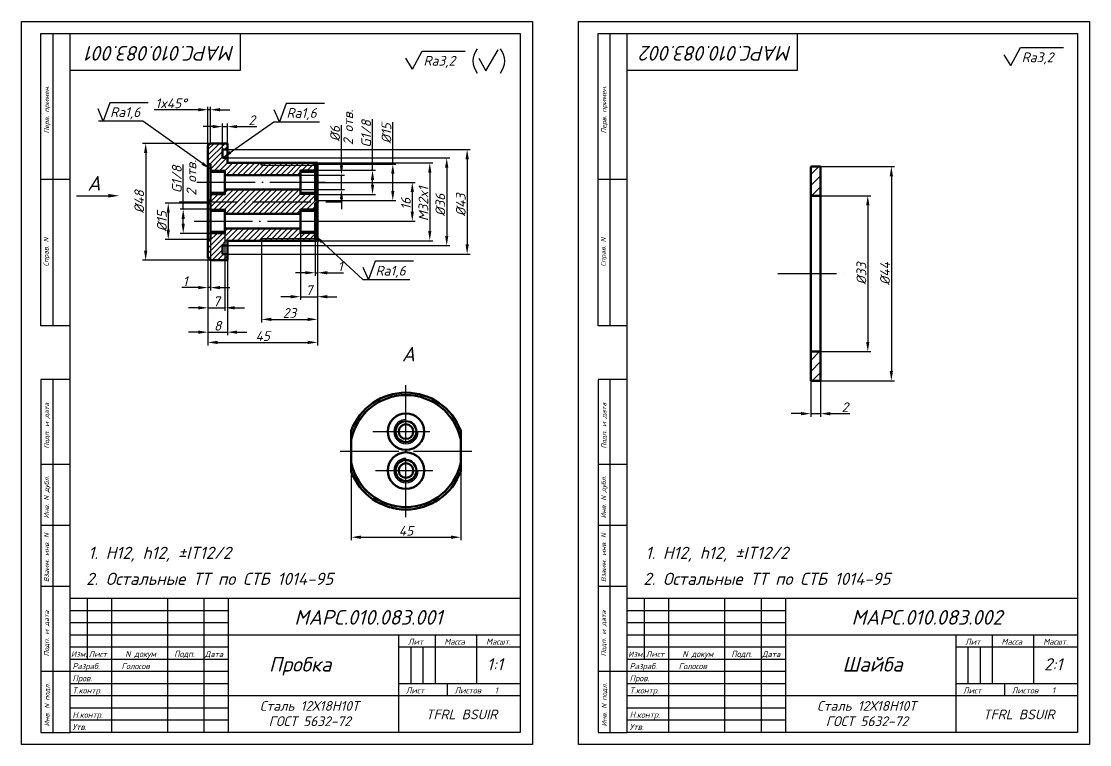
# Model space of a CAD drawing. Header units: millimetres. Extents: x -5427 to 3670, y -5891 to 948.
# Drawn here: x 1624.9 to 2063.8, y -3544.2 to -3247.2 of the extents above; entities that cross this region are included whole.
import ezdxf
from ezdxf.enums import TextEntityAlignment as Align

# ---------------------------------------------------------------- set-up
doc = ezdxf.new("R2010")
doc.units = ezdxf.units.MM
doc.header["$MEASUREMENT"] = 0
doc.linetypes.add('ACAD_ISO04W100', pattern=[30, 24, -3, 0, -3])
doc.layers.add('оси', color=1, linetype='ACAD_ISO04W100')
doc.layers.add('Толстые', color=7, linetype='Continuous', lineweight=50)
doc.layers.add('Тонкие', color=140, linetype='Continuous', lineweight=25)
doc.styles.get("Standard").update_dxf_attribs({"font": 'isocpeui.ttf'})
doc.styles.add('Для рамки', font='simplex.shx', dxfattribs={"oblique": 15, "height": 4})
doc.dimstyles.new('ISO-25', dxfattribs={"dimtxt": 4, "dimasz": 4, "dimexe": 1.25, "dimexo": 0, "dimtad": 1, "dimtxsty": 'Standard', "dimcen": 2.5, "dimadec": 0, "dimazin": 0, "dimtfac": 1, "dimtmove": 0, "dimatfit": 3, "dimfxl": 1, "dimarcsym": 0})

# ---------------------------------------------------------------- blocks, each defined once
blk = doc.blocks.new('*D37')
at = {"layer": 'Defpoints', "color": 0, "transparency": 16777216}
for p in [(1746.54, -3313.28), (1746.54, -3329.28), (1785.5, -3329.28)]:
    blk.add_point(p, dxfattribs=at)
at = {"layer": 'Тонкие', "color": 0, "lineweight": -2, "transparency": 16777216}
for p, q in [((1746.54, -3313.28), (1786.75, -3313.28)), ((1785.5, -3317.28), (1785.5, -3325.28)), ((1746.54, -3329.28), (1786.75, -3329.28))]:
    blk.add_line(p, q, dxfattribs=at)
at = {"layer": 'Тонкие', "color": 0, "transparency": 16777216}
for points in [[(1784.83, -3317.28), (1786.17, -3317.28), (1785.5, -3313.28)], [(1784.83, -3325.28), (1786.17, -3325.28), (1785.5, -3329.28)]]:
    blk.add_solid(points, dxfattribs=at)
at = {"layer": 'Тонкие', "color": 0, "transparency": 16777216, "insert": (1782.88, -3322.11), "char_height": 4, "attachment_point": 5, "rotation": 90}
blk.add_mtext('16', dxfattribs=at)
blk = doc.blocks.new('*D38')
at = {"layer": 'Defpoints', "color": 0, "transparency": 16777216}
for p in [(1745.54, -3308.28), (1745.54, -3318.28), (1769.17, -3318.28)]:
    blk.add_point(p, dxfattribs=at)
at = {"layer": 'Тонкие', "color": 0, "lineweight": -2, "transparency": 16777216}
for p, q in [((1769.17, -3308.28), (1769.17, -3287.29)), ((1745.54, -3308.28), (1770.42, -3308.28)), ((1769.17, -3314.28), (1769.17, -3312.28)), ((1745.54, -3318.28), (1770.42, -3318.28))]:
    blk.add_line(p, q, dxfattribs=at)
at = {"layer": 'Тонкие', "color": 0, "transparency": 16777216}
for points in [[(1768.5, -3312.28), (1769.84, -3312.28), (1769.17, -3308.28)], [(1768.5, -3314.28), (1769.84, -3314.28), (1769.17, -3318.28)]]:
    blk.add_solid(points, dxfattribs=at)
at = {"layer": 'Тонкие', "color": 0, "transparency": 16777216, "insert": (1766.55, -3293.38), "char_height": 4, "attachment_point": 5, "rotation": 90}
blk.add_mtext('G1/8', dxfattribs=at)
blk = doc.blocks.new('*D39')
at = {"layer": 'Defpoints', "color": 0, "transparency": 16777216}
for p in [(1746.54, -3305.78), (1746.54, -3320.78), (1777.5, -3320.78)]:
    blk.add_point(p, dxfattribs=at)
at = {"layer": 'Тонкие', "color": 0, "lineweight": -2, "transparency": 16777216}
for p, q in [((1777.5, -3305.78), (1777.5, -3288.51)), ((1746.54, -3305.78), (1778.75, -3305.78)), ((1777.5, -3316.78), (1777.5, -3309.78)), ((1746.54, -3320.78), (1778.75, -3320.78))]:
    blk.add_line(p, q, dxfattribs=at)
at = {"layer": 'Тонкие', "color": 0, "transparency": 16777216}
for points in [[(1776.83, -3309.78), (1778.17, -3309.78), (1777.5, -3305.78)], [(1776.83, -3316.78), (1778.17, -3316.78), (1777.5, -3320.78)]]:
    blk.add_solid(points, dxfattribs=at)
at = {"layer": 'Тонкие', "color": 0, "transparency": 16777216, "insert": (1774.87, -3293.17), "char_height": 4, "attachment_point": 5, "rotation": 90}
blk.add_mtext('%%c15', dxfattribs=at)
blk = doc.blocks.new('*D40')
at = {"layer": 'Defpoints', "color": 0, "transparency": 16777216}
for p in [(1746.54, -3305.28), (1746.54, -3337.28), (1792.7, -3337.28)]:
    blk.add_point(p, dxfattribs=at)
at = {"layer": 'Тонкие', "color": 0, "lineweight": -2, "transparency": 16777216}
for p, q in [((1746.54, -3305.28), (1793.95, -3305.28)), ((1792.7, -3309.28), (1792.7, -3333.28)), ((1746.54, -3337.28), (1793.95, -3337.28))]:
    blk.add_line(p, q, dxfattribs=at)
at = {"layer": 'Тонкие', "color": 0, "transparency": 16777216}
for points in [[(1792.03, -3309.28), (1793.36, -3309.28), (1792.7, -3305.28)], [(1792.03, -3333.28), (1793.36, -3333.28), (1792.7, -3337.28)]]:
    blk.add_solid(points, dxfattribs=at)
at = {"layer": 'Тонкие', "color": 0, "transparency": 16777216, "insert": (1790.07, -3322.11), "char_height": 4, "attachment_point": 5, "rotation": 90}
blk.add_mtext('M32x1', dxfattribs=at)
blk = doc.blocks.new('*D41')
at = {"layer": 'Defpoints', "color": 0, "transparency": 16777216}
for p in [(1709.54, -3303.28), (1709.54, -3339.28), (1799.65, -3339.28)]:
    blk.add_point(p, dxfattribs=at)
at = {"layer": 'Тонкие', "color": 0, "lineweight": -2, "transparency": 16777216}
for p, q in [((1709.54, -3303.28), (1800.9, -3303.28)), ((1799.65, -3307.28), (1799.65, -3335.28)), ((1709.54, -3339.28), (1800.9, -3339.28))]:
    blk.add_line(p, q, dxfattribs=at)
at = {"layer": 'Тонкие', "color": 0, "transparency": 16777216}
for points in [[(1798.98, -3307.28), (1800.32, -3307.28), (1799.65, -3303.28)], [(1798.98, -3335.28), (1800.32, -3335.28), (1799.65, -3339.28)]]:
    blk.add_solid(points, dxfattribs=at)
at = {"layer": 'Тонкие', "color": 0, "transparency": 16777216, "insert": (1797.03, -3322.59), "char_height": 4, "attachment_point": 5, "rotation": 90}
blk.add_mtext('%%c36', dxfattribs=at)
blk = doc.blocks.new('*D42')
at = {"layer": 'Defpoints', "color": 0, "transparency": 16777216}
for p in [(1709.54, -3299.78), (1709.54, -3342.78), (1808.04, -3342.78)]:
    blk.add_point(p, dxfattribs=at)
at = {"layer": 'Тонкие', "color": 0, "lineweight": -2, "transparency": 16777216}
for p, q in [((1709.54, -3299.78), (1809.29, -3299.78)), ((1808.04, -3303.78), (1808.04, -3338.78)), ((1709.54, -3342.78), (1809.29, -3342.78))]:
    blk.add_line(p, q, dxfattribs=at)
at = {"layer": 'Тонкие', "color": 0, "transparency": 16777216}
for points in [[(1807.38, -3303.78), (1808.71, -3303.78), (1808.04, -3299.78)], [(1807.38, -3338.78), (1808.71, -3338.78), (1808.04, -3342.78)]]:
    blk.add_solid(points, dxfattribs=at)
at = {"layer": 'Тонкие', "color": 0, "transparency": 16777216, "insert": (1805.42, -3322.59), "char_height": 4, "attachment_point": 5, "rotation": 90}
blk.add_mtext('%%c43', dxfattribs=at)
blk = doc.blocks.new('*D43')
at = {"layer": 'Defpoints', "color": 0, "transparency": 16777216}
for p in [(1702.54, -3297.28), (1675.96, -3345.28), (1702.54, -3345.28)]:
    blk.add_point(p, dxfattribs=at)
at = {"layer": 'Тонкие', "color": 0, "lineweight": -2, "transparency": 16777216}
for p, q in [((1702.54, -3297.28), (1674.71, -3297.28)), ((1675.96, -3301.28), (1675.96, -3341.28)), ((1702.54, -3345.28), (1674.71, -3345.28))]:
    blk.add_line(p, q, dxfattribs=at)
at = {"layer": 'Тонкие', "color": 0, "transparency": 16777216}
for points in [[(1675.29, -3301.28), (1676.62, -3301.28), (1675.96, -3297.28)], [(1675.29, -3341.28), (1676.62, -3341.28), (1675.96, -3345.28)]]:
    blk.add_solid(points, dxfattribs=at)
at = {"layer": 'Тонкие', "color": 0, "transparency": 16777216, "insert": (1673.33, -3321.28), "char_height": 4, "attachment_point": 5, "rotation": 90}
blk.add_mtext('%%c48', dxfattribs=at)
blk = doc.blocks.new('*D44')
at = {"layer": 'Defpoints', "color": 0, "transparency": 16777216}
for p in [(1702.54, -3324.28), (1691.38, -3334.28), (1702.54, -3334.28)]:
    blk.add_point(p, dxfattribs=at)
at = {"layer": 'Тонкие', "color": 0, "lineweight": -2, "transparency": 16777216}
for p, q in [((1691.38, -3324.28), (1691.38, -3306.01)), ((1702.54, -3324.28), (1690.13, -3324.28)), ((1691.38, -3330.28), (1691.38, -3328.28)), ((1702.54, -3334.28), (1690.13, -3334.28))]:
    blk.add_line(p, q, dxfattribs=at)
at = {"layer": 'Тонкие', "color": 0, "transparency": 16777216}
for points in [[(1690.71, -3328.28), (1692.04, -3328.28), (1691.38, -3324.28)], [(1690.71, -3330.28), (1692.04, -3330.28), (1691.38, -3334.28)]]:
    blk.add_solid(points, dxfattribs=at)
at = {"layer": 'Тонкие', "color": 0, "transparency": 16777216, "insert": (1688.75, -3312.1), "char_height": 4, "attachment_point": 5, "rotation": 90}
blk.add_mtext('G1/8', dxfattribs=at)
blk = doc.blocks.new('*D45')
at = {"layer": 'Defpoints', "color": 0, "transparency": 16777216}
for p in [(1701.6, -3321.78), (1685.23, -3336.78), (1701.54, -3336.78)]:
    blk.add_point(p, dxfattribs=at)
at = {"layer": 'Тонкие', "color": 0, "lineweight": -2, "transparency": 16777216}
for p, q in [((1701.6, -3321.78), (1683.98, -3321.78)), ((1685.23, -3325.78), (1685.23, -3332.78)), ((1701.54, -3336.78), (1683.98, -3336.78))]:
    blk.add_line(p, q, dxfattribs=at)
at = {"layer": 'Тонкие', "color": 0, "transparency": 16777216}
for points in [[(1684.57, -3325.78), (1685.9, -3325.78), (1685.23, -3321.78)], [(1684.57, -3332.78), (1685.9, -3332.78), (1685.23, -3336.78)]]:
    blk.add_solid(points, dxfattribs=at)
at = {"layer": 'Тонкие', "color": 0, "transparency": 16777216, "insert": (1682.61, -3329.28), "char_height": 4, "attachment_point": 5, "rotation": 90}
blk.add_mtext('%%c15', dxfattribs=at)
blk = doc.blocks.new('*D46')
at = {"layer": 'Defpoints', "color": 0, "transparency": 16777216}
for p in [(1701.54, -3344.28), (1709.54, -3345.28), (1709.54, -3374.8)]:
    blk.add_point(p, dxfattribs=at)
at = {"layer": 'Тонкие', "color": 0, "lineweight": -2, "transparency": 16777216}
for p, q in [((1701.54, -3344.28), (1701.54, -3376.05)), ((1709.54, -3345.28), (1709.54, -3376.05)), ((1697.54, -3374.8), (1693.54, -3374.8)), ((1701.54, -3374.8), (1709.54, -3374.8)), ((1713.54, -3374.8), (1717.54, -3374.8))]:
    blk.add_line(p, q, dxfattribs=at)
at = {"layer": 'Тонкие', "color": 0, "transparency": 16777216}
for points in [[(1697.54, -3374.13), (1697.54, -3375.47), (1701.54, -3374.8)], [(1713.54, -3374.13), (1713.54, -3375.47), (1709.54, -3374.8)]]:
    blk.add_solid(points, dxfattribs=at)
at = {"layer": 'Тонкие', "color": 0, "transparency": 16777216, "insert": (1705.54, -3372.18), "char_height": 4, "attachment_point": 5}
blk.add_mtext('8', dxfattribs=at)
blk = doc.blocks.new('*D47')
at = {"layer": 'Defpoints', "color": 0, "transparency": 16777216}
for p in [(1709.54, -3290.4), (1707.54, -3299.78), (1709.54, -3299.78)]:
    blk.add_point(p, dxfattribs=at)
at = {"layer": 'Тонкие', "color": 0, "lineweight": -2, "transparency": 16777216}
for p, q in [((1703.54, -3290.4), (1699.54, -3290.4)), ((1707.54, -3299.78), (1707.54, -3289.15)), ((1707.54, -3290.4), (1709.54, -3290.4)), ((1709.54, -3299.78), (1709.54, -3289.15)), ((1713.54, -3290.4), (1721.63, -3290.4))]:
    blk.add_line(p, q, dxfattribs=at)
at = {"layer": 'Тонкие', "color": 0, "transparency": 16777216}
for points in [[(1703.54, -3289.73), (1703.54, -3291.06), (1707.54, -3290.4)], [(1713.54, -3289.73), (1713.54, -3291.06), (1709.54, -3290.4)]]:
    blk.add_solid(points, dxfattribs=at)
at = {"layer": 'Тонкие', "color": 0, "transparency": 16777216, "insert": (1719.58, -3287.77), "char_height": 4, "attachment_point": 5}
blk.add_mtext('2', dxfattribs=at)
blk = doc.blocks.new('*D48')
at = {"layer": 'Defpoints', "color": 0, "transparency": 16777216}
for p in [(1745.54, -3336.78), (1746.54, -3336.78), (1746.54, -3350.4)]:
    blk.add_point(p, dxfattribs=at)
at = {"layer": 'Тонкие', "color": 0, "lineweight": -2, "transparency": 16777216}
for p, q in [((1745.54, -3336.78), (1745.54, -3351.65)), ((1746.54, -3336.78), (1746.54, -3351.65)), ((1741.54, -3350.4), (1737.54, -3350.4)), ((1745.54, -3350.4), (1746.54, -3350.4)), ((1750.54, -3350.4), (1757.24, -3350.4))]:
    blk.add_line(p, q, dxfattribs=at)
at = {"layer": 'Тонкие', "color": 0, "transparency": 16777216}
for points in [[(1741.54, -3349.74), (1741.54, -3351.07), (1745.54, -3350.4)], [(1750.54, -3349.74), (1750.54, -3351.07), (1746.54, -3350.4)]]:
    blk.add_solid(points, dxfattribs=at)
at = {"layer": 'Тонкие', "color": 0, "transparency": 16777216, "insert": (1755.89, -3347.78), "char_height": 4, "attachment_point": 5}
blk.add_mtext('1', dxfattribs=at)
blk = doc.blocks.new('*D49')
at = {"layer": 'Defpoints', "color": 0, "transparency": 16777216}
for p in [(1739.54, -3334.28), (1746.54, -3337.28), (1746.54, -3360.24)]:
    blk.add_point(p, dxfattribs=at)
at = {"layer": 'Тонкие', "color": 0, "lineweight": -2, "transparency": 16777216}
for p, q in [((1739.54, -3334.28), (1739.54, -3361.49)), ((1746.54, -3337.28), (1746.54, -3361.49)), ((1735.54, -3360.24), (1731.54, -3360.24)), ((1739.54, -3360.24), (1746.54, -3360.24)), ((1750.54, -3360.24), (1754.54, -3360.24))]:
    blk.add_line(p, q, dxfattribs=at)
at = {"layer": 'Тонкие', "color": 0, "transparency": 16777216}
for points in [[(1735.54, -3359.57), (1735.54, -3360.91), (1739.54, -3360.24)], [(1750.54, -3359.57), (1750.54, -3360.91), (1746.54, -3360.24)]]:
    blk.add_solid(points, dxfattribs=at)
at = {"layer": 'Тонкие', "color": 0, "transparency": 16777216, "insert": (1743.04, -3357.59), "char_height": 4, "attachment_point": 5}
blk.add_mtext('7', dxfattribs=at)
blk = doc.blocks.new('*D50')
at = {"layer": 'Defpoints', "color": 0, "transparency": 16777216}
for p in [(1723.54, -3337.28), (1746.54, -3337.28), (1746.54, -3369.55)]:
    blk.add_point(p, dxfattribs=at)
at = {"layer": 'Тонкие', "color": 0, "lineweight": -2, "transparency": 16777216}
for p, q in [((1723.54, -3337.28), (1723.54, -3370.8)), ((1746.54, -3337.28), (1746.54, -3370.8)), ((1727.54, -3369.55), (1742.54, -3369.55))]:
    blk.add_line(p, q, dxfattribs=at)
at = {"layer": 'Тонкие', "color": 0, "transparency": 16777216}
for points in [[(1727.54, -3368.89), (1727.54, -3370.22), (1723.54, -3369.55)], [(1742.54, -3368.89), (1742.54, -3370.22), (1746.54, -3369.55)]]:
    blk.add_solid(points, dxfattribs=at)
at = {"layer": 'Тонкие', "color": 0, "transparency": 16777216, "insert": (1735.04, -3366.93), "char_height": 4, "attachment_point": 5}
blk.add_mtext('23', dxfattribs=at)
blk = doc.blocks.new('*D51')
at = {"layer": 'Defpoints', "color": 0, "transparency": 16777216}
for p in [(1746.54, -3337.28), (1701.54, -3344.28), (1746.54, -3379.02)]:
    blk.add_point(p, dxfattribs=at)
at = {"layer": 'Тонкие', "color": 0, "lineweight": -2, "transparency": 16777216}
for p, q in [((1746.54, -3337.28), (1746.54, -3380.27)), ((1701.54, -3344.28), (1701.54, -3380.27)), ((1705.54, -3379.02), (1742.54, -3379.02))]:
    blk.add_line(p, q, dxfattribs=at)
at = {"layer": 'Тонкие', "color": 0, "transparency": 16777216}
for points in [[(1705.54, -3378.35), (1705.54, -3379.69), (1701.54, -3379.02)], [(1742.54, -3378.35), (1742.54, -3379.69), (1746.54, -3379.02)]]:
    blk.add_solid(points, dxfattribs=at)
at = {"layer": 'Тонкие', "color": 0, "transparency": 16777216, "insert": (1724.04, -3376.4), "char_height": 4, "attachment_point": 5}
blk.add_mtext('45', dxfattribs=at)
blk = doc.blocks.new('*D52')
at = {"layer": 'Defpoints', "color": 0, "transparency": 16777216}
for p in [(1760.42, -3431.99), (1805.42, -3431.99), (1805.42, -3459.01)]:
    blk.add_point(p, dxfattribs=at)
at = {"layer": 'Тонкие', "color": 0, "lineweight": -2, "transparency": 16777216}
for p, q in [((1760.42, -3431.99), (1760.42, -3460.26)), ((1805.42, -3431.99), (1805.42, -3460.26)), ((1764.42, -3459.01), (1801.42, -3459.01))]:
    blk.add_line(p, q, dxfattribs=at)
at = {"layer": 'Тонкие', "color": 0, "transparency": 16777216}
for points in [[(1764.42, -3458.34), (1764.42, -3459.68), (1760.42, -3459.01)], [(1801.42, -3458.34), (1801.42, -3459.68), (1805.42, -3459.01)]]:
    blk.add_solid(points, dxfattribs=at)
at = {"layer": 'Тонкие', "color": 0, "transparency": 16777216, "insert": (1782.92, -3456.39), "char_height": 4, "attachment_point": 5}
blk.add_mtext('45', dxfattribs=at)
blk = doc.blocks.new('*D53')
at = {"layer": 'Defpoints', "color": 0, "transparency": 16777216}
for p in [(1702.54, -3336.78), (1701.54, -3344.28), (1702.54, -3356.5)]:
    blk.add_point(p, dxfattribs=at)
at = {"layer": 'Тонкие', "color": 0, "lineweight": -2, "transparency": 16777216}
for p, q in [((1702.54, -3336.78), (1702.54, -3357.75)), ((1701.54, -3344.28), (1701.54, -3357.75)), ((1697.54, -3356.5), (1690.84, -3356.5)), ((1702.54, -3356.5), (1701.54, -3356.5)), ((1706.54, -3356.5), (1710.54, -3356.5))]:
    blk.add_line(p, q, dxfattribs=at)
at = {"layer": 'Тонкие', "color": 0, "transparency": 16777216}
for points in [[(1697.54, -3355.84), (1697.54, -3357.17), (1701.54, -3356.5)], [(1706.54, -3355.84), (1706.54, -3357.17), (1702.54, -3356.5)]]:
    blk.add_solid(points, dxfattribs=at)
at = {"layer": 'Тонкие', "color": 0, "transparency": 16777216, "insert": (1692.19, -3353.88), "char_height": 4, "attachment_point": 5}
blk.add_mtext('1', dxfattribs=at)
blk = doc.blocks.new('*D54')
at = {"layer": 'Defpoints', "color": 0, "transparency": 16777216}
for p in [(1702.54, -3283.46), (1701.54, -3298.28), (1702.54, -3297.28)]:
    blk.add_point(p, dxfattribs=at)
at = {"layer": 'Тонкие', "color": 0, "lineweight": -2, "transparency": 16777216}
for p, q in [((1701.54, -3298.28), (1701.54, -3282.21)), ((1702.54, -3297.28), (1702.54, -3282.21)), ((1697.54, -3283.46), (1679.4, -3283.46)), ((1702.54, -3283.46), (1701.54, -3283.46)), ((1706.54, -3283.46), (1710.54, -3283.46))]:
    blk.add_line(p, q, dxfattribs=at)
at = {"layer": 'Тонкие', "color": 0, "transparency": 16777216}
for points in [[(1697.54, -3282.79), (1697.54, -3284.12), (1701.54, -3283.46)], [(1706.54, -3282.79), (1706.54, -3284.12), (1702.54, -3283.46)]]:
    blk.add_solid(points, dxfattribs=at)
at = {"layer": 'Тонкие', "color": 0, "transparency": 16777216, "insert": (1686.38, -3280.83), "char_height": 4, "attachment_point": 5}
blk.add_mtext('1x45%%d', dxfattribs=at)
blk = doc.blocks.new('*D55')
at = {"layer": 'Defpoints', "color": 0, "transparency": 16777216}
for p in [(1708.54, -3334.28), (1701.54, -3344.28), (1708.54, -3364.81)]:
    blk.add_point(p, dxfattribs=at)
at = {"layer": 'Тонкие', "color": 0, "lineweight": -2, "transparency": 16777216}
for p, q in [((1708.54, -3334.28), (1708.54, -3366.06)), ((1701.54, -3344.28), (1701.54, -3366.06)), ((1697.54, -3364.81), (1693.54, -3364.81)), ((1701.54, -3364.81), (1708.54, -3364.81)), ((1712.54, -3364.81), (1716.54, -3364.81))]:
    blk.add_line(p, q, dxfattribs=at)
at = {"layer": 'Тонкие', "color": 0, "transparency": 16777216}
for points in [[(1697.54, -3364.15), (1697.54, -3365.48), (1701.54, -3364.81)], [(1712.54, -3364.15), (1712.54, -3365.48), (1708.54, -3364.81)]]:
    blk.add_solid(points, dxfattribs=at)
at = {"layer": 'Тонкие', "color": 0, "transparency": 16777216, "insert": (1705.04, -3362.16), "char_height": 4, "attachment_point": 5}
blk.add_mtext('7', dxfattribs=at)
blk = doc.blocks.new('*D56')
at = {"layer": 'Defpoints', "color": 0, "transparency": 16777216}
for p in [(1739.6, -3310.28), (1739.6, -3316.28), (1756.41, -3316.28)]:
    blk.add_point(p, dxfattribs=at)
at = {"layer": 'Тонкие', "color": 0, "lineweight": -2, "transparency": 16777216}
for p, q in [((1756.41, -3306.28), (1756.41, -3289.83)), ((1739.6, -3310.28), (1757.66, -3310.28)), ((1756.41, -3316.28), (1756.41, -3310.28)), ((1739.6, -3316.28), (1757.66, -3316.28)), ((1756.41, -3320.28), (1756.41, -3324.28))]:
    blk.add_line(p, q, dxfattribs=at)
at = {"layer": 'Тонкие', "color": 0, "transparency": 16777216}
for points in [[(1755.74, -3306.28), (1757.08, -3306.28), (1756.41, -3310.28)], [(1755.74, -3320.28), (1757.08, -3320.28), (1756.41, -3316.28)]]:
    blk.add_solid(points, dxfattribs=at)
at = {"layer": 'Тонкие', "color": 0, "transparency": 16777216, "insert": (1753.78, -3293.35), "char_height": 4, "attachment_point": 5, "rotation": 90}
blk.add_mtext('%%c6', dxfattribs=at)
blk = doc.blocks.new('*D137')
at = {"layer": 'Defpoints', "color": 0, "transparency": 16777216}
for p in [(1953.23, -3318.78), (1953.23, -3382.78), (1972.67, -3382.78)]:
    blk.add_point(p, dxfattribs=at)
at = {"layer": 'Тонкие', "color": 0, "lineweight": -2, "transparency": 16777216}
for p, q in [((1953.23, -3318.78), (1973.92, -3318.78)), ((1972.67, -3322.78), (1972.67, -3378.78)), ((1953.23, -3382.78), (1973.92, -3382.78))]:
    blk.add_line(p, q, dxfattribs=at)
at = {"layer": 'Тонкие', "color": 0, "transparency": 16777216}
for points in [[(1972, -3322.78), (1973.33, -3322.78), (1972.67, -3318.78)], [(1972, -3378.78), (1973.33, -3378.78), (1972.67, -3382.78)]]:
    blk.add_solid(points, dxfattribs=at)
at = {"layer": 'Тонкие', "color": 0, "transparency": 16777216, "insert": (1970.04, -3350.78), "char_height": 4, "attachment_point": 5, "rotation": 90}
blk.add_mtext('%%c33', dxfattribs=at)
blk = doc.blocks.new('*D138')
at = {"layer": 'Defpoints', "color": 0, "transparency": 16777216}
for p in [(1953.23, -3306.78), (1953.23, -3394.78), (1982.36, -3394.78)]:
    blk.add_point(p, dxfattribs=at)
at = {"layer": 'Тонкие', "color": 0, "lineweight": -2, "transparency": 16777216}
for p, q in [((1953.23, -3306.78), (1983.61, -3306.78)), ((1982.36, -3310.78), (1982.36, -3390.78)), ((1953.23, -3394.78), (1983.61, -3394.78))]:
    blk.add_line(p, q, dxfattribs=at)
at = {"layer": 'Тонкие', "color": 0, "transparency": 16777216}
for points in [[(1981.69, -3310.78), (1983.03, -3310.78), (1982.36, -3306.78)], [(1981.69, -3390.78), (1983.03, -3390.78), (1982.36, -3394.78)]]:
    blk.add_solid(points, dxfattribs=at)
at = {"layer": 'Тонкие', "color": 0, "transparency": 16777216, "insert": (1979.74, -3350.78), "char_height": 4, "attachment_point": 5, "rotation": 90}
blk.add_mtext('%%c44', dxfattribs=at)
blk = doc.blocks.new('*D139')
at = {"layer": 'Defpoints', "color": 0, "transparency": 16777216}
for p in [(1949.23, -3394.78), (1953.23, -3394.78), (1953.23, -3408.27)]:
    blk.add_point(p, dxfattribs=at)
at = {"layer": 'Тонкие', "color": 0, "lineweight": -2, "transparency": 16777216}
for p, q in [((1949.23, -3394.78), (1949.23, -3409.52)), ((1953.23, -3394.78), (1953.23, -3409.52)), ((1945.23, -3408.27), (1941.23, -3408.27)), ((1949.23, -3408.27), (1953.23, -3408.27)), ((1957.23, -3408.27), (1965.32, -3408.27))]:
    blk.add_line(p, q, dxfattribs=at)
at = {"layer": 'Тонкие', "color": 0, "transparency": 16777216}
for points in [[(1945.23, -3407.6), (1945.23, -3408.94), (1949.23, -3408.27)], [(1957.23, -3407.6), (1957.23, -3408.94), (1953.23, -3408.27)]]:
    blk.add_solid(points, dxfattribs=at)
at = {"layer": 'Тонкие', "color": 0, "transparency": 16777216, "insert": (1963.28, -3405.64), "char_height": 4, "attachment_point": 5}
blk.add_mtext('2', dxfattribs=at)

msp = doc.modelspace()

# ---------------------------------------------------------------- hatches: boundary and pattern name
at = {"layer": 'Тонкие'}
h = msp.add_hatch(dxfattribs=at)
h.set_pattern_fill('ANSI31', color=256, scale=0.5, style=0)
h.set_pattern_definition([(45, (-3421.0179, -1253.9139), (-1.122532, 1.122532), [])])
h.paths.add_polyline_path([(1745.54, -3306.277), (1723.54, -3306.277), (1723.54, -3305.277), (1709.54, -3305.277), (1709.54, -3303.277), (1707.54, -3303.277), (1707.54, -3299.777), (1709.54, -3299.777), (1709.54, -3297.277), (1702.54, -3297.277), (1701.54, -3298.277), (1701.54, -3305.777), (1702.54, -3305.777), (1702.54, -3308.277), (1708.54, -3308.277), (1708.54, -3310.277), (1739.604, -3310.277), (1739.604, -3308.277), (1745.54, -3308.277)])
h.paths.add_polyline_path([(1708.54, -3308.277), (1702.54, -3308.277), (1702.54, -3308.977), (1708.54, -3308.977)], flags=16)
h.paths.add_polyline_path([(1708.54, -3317.577), (1702.54, -3317.577), (1702.54, -3318.277), (1708.54, -3318.277)], flags=16)
h.paths.add_polyline_path([(1739.604, -3316.277), (1708.54, -3316.277), (1708.54, -3318.277), (1702.54, -3318.277), (1702.54, -3320.777), (1701.54, -3320.777), (1701.54, -3321.277), (1746.54, -3321.277), (1746.54, -3320.777), (1745.54, -3320.777), (1745.54, -3318.277), (1739.604, -3318.277)])
h.paths.add_polyline_path([(1745.54, -3308.277), (1739.604, -3308.277), (1739.604, -3308.977), (1745.54, -3308.977)])
h.paths.add_polyline_path([(1745.54, -3317.577), (1739.604, -3317.577), (1739.604, -3318.277), (1745.54, -3318.277)], flags=17)
h.paths.add_polyline_path([(1745.54, -3321.777), (1746.54, -3321.777), (1746.54, -3321.277), (1701.54, -3321.277), (1701.54, -3321.777), (1702.54, -3321.777), (1702.54, -3324.277), (1708.54, -3324.277), (1708.54, -3326.277), (1739.54, -3326.277), (1739.54, -3324.277), (1745.54, -3324.277), (1745.54, -3323.777)])
h.paths.add_polyline_path([(1745.54, -3324.277), (1739.54, -3324.277), (1739.54, -3324.977), (1745.54, -3324.977)], flags=16)
h.paths.add_polyline_path([(1708.54, -3324.277), (1702.54, -3324.277), (1702.54, -3324.977), (1708.54, -3324.977)], flags=16)
h.paths.add_polyline_path([(1708.54, -3333.577), (1702.54, -3333.577), (1702.54, -3334.277), (1708.54, -3334.277)], flags=16)
h.paths.add_polyline_path([(1745.54, -3334.277), (1739.54, -3334.277), (1739.54, -3332.277), (1708.54, -3332.277), (1708.54, -3334.277), (1702.54, -3334.277), (1702.54, -3335.777), (1702.54, -3336.777), (1701.54, -3336.777), (1701.54, -3344.277), (1702.54, -3345.277), (1709.54, -3345.277), (1709.54, -3342.777), (1707.54, -3342.777), (1707.54, -3339.277), (1709.54, -3339.277), (1709.54, -3337.277), (1723.54, -3337.277), (1723.54, -3336.277), (1745.54, -3336.277)])
h.paths.add_polyline_path([(1745.54, -3333.577), (1739.54, -3333.577), (1739.54, -3334.277), (1745.54, -3334.277)])
h.paths.add_polyline_path([(1746.54, -3336.777), (1745.54, -3336.777), (1745.54, -3336.277), (1723.54, -3336.277), (1723.54, -3337.277), (1735.54, -3337.277), (1746.54, -3337.277)])
h.paths.add_polyline_path([(1746.54, -3305.277), (1723.54, -3305.277), (1723.54, -3306.277), (1745.54, -3306.277), (1745.54, -3305.777), (1746.54, -3305.777)])
h = msp.add_hatch(dxfattribs=at)
h.set_pattern_fill('ANSI31', color=256, angle=180, style=0)
h.set_pattern_definition([(225, (-23.641, -10460.0764), (2.245064, -2.245064), [])])
h.paths.add_polyline_path([(1949.231, -3382.781), (1949.231, -3394.781), (1953.231, -3394.781), (1953.231, -3382.781)])
h.paths.add_polyline_path([(1949.231, -3306.781), (1949.231, -3318.781), (1953.231, -3318.781), (1953.231, -3306.781)])

# ---------------------------------------------------------------- linework, layer by layer
for p, q in [((1624.879, -3544.182), (1624.879, -3247.182)), ((1624.879, -3247.182), (1834.879, -3247.182)), ((1834.879, -3247.182), (1834.879, -3544.182)), ((1853.831, -3247.182), (2063.831, -3247.182)), ((1853.831, -3544.182), (1853.831, -3247.182)), ((2063.831, -3247.182), (2063.831, -3544.182)), ((1632.879, -3372.182), (1632.879, -3252.182)), ((1632.879, -3252.182), (1644.879, -3252.182)), ((1637.879, -3372.182), (1637.879, -3252.182)), ((1644.879, -3539.182), (1644.879, -3252.182)), ((1644.879, -3252.182), (1829.879, -3252.182)), ((1714.879, -3267.182), (1714.879, -3252.182)), ((1829.879, -3252.182), (1829.879, -3539.182)), ((1861.831, -3372.182), (1861.831, -3252.182)), ((1861.831, -3252.182), (1873.831, -3252.182)), ((1866.831, -3372.182), (1866.831, -3252.182)), ((1873.831, -3252.182), (2058.831, -3252.182)), ((1873.831, -3539.182), (1873.831, -3252.182)), ((1943.831, -3267.182), (1943.831, -3252.182)), ((2058.831, -3252.182), (2058.831, -3539.182)), ((1644.879, -3267.182), (1714.879, -3267.182)), ((1873.831, -3267.182), (1943.831, -3267.182)), ((1644.879, -3312.182), (1632.879, -3312.182)), ((1873.831, -3312.182), (1861.831, -3312.182)), ((1644.879, -3372.182), (1632.879, -3372.182)), ((1873.831, -3372.182), (1861.831, -3372.182)), ((1632.879, -3394.182), (1632.879, -3539.182)), ((1644.879, -3394.182), (1632.879, -3394.182)), ((1637.879, -3539.182), (1637.879, -3394.182)), ((1861.831, -3394.182), (1861.831, -3539.182)), ((1873.831, -3394.182), (1861.831, -3394.182)), ((1866.831, -3539.182), (1866.831, -3394.182)), ((1644.879, -3429.182), (1632.879, -3429.182)), ((1873.831, -3429.182), (1861.831, -3429.182)), ((1644.879, -3454.182), (1632.879, -3454.182)), ((1873.831, -3454.182), (1861.831, -3454.182)), ((1644.879, -3479.182), (1632.879, -3479.182)), ((1873.831, -3479.182), (1861.831, -3479.182)), ((1829.879, -3484.182), (1644.879, -3484.182)), ((1651.879, -3484.182), (1651.879, -3509.182)), ((1651.879, -3484.182), (1651.879, -3509.182)), ((1661.879, -3484.182), (1661.879, -3539.182)), ((1661.879, -3484.182), (1661.879, -3539.182)), ((1684.879, -3484.182), (1684.879, -3539.182)), ((1684.879, -3484.182), (1684.879, -3539.182)), ((1699.879, -3484.182), (1699.879, -3539.182)), ((1699.879, -3484.182), (1699.879, -3539.182)), ((1709.879, -3484.182), (1709.879, -3539.182)), ((1709.879, -3484.182), (1709.879, -3539.182)), ((2058.831, -3484.182), (1873.831, -3484.182)), ((1880.831, -3484.182), (1880.831, -3509.182)), ((1880.831, -3484.182), (1880.831, -3509.182)), ((1890.831, -3484.182), (1890.831, -3539.182)), ((1890.831, -3484.182), (1890.831, -3539.182)), ((1913.831, -3484.182), (1913.831, -3539.182)), ((1913.831, -3484.182), (1913.831, -3539.182)), ((1928.831, -3484.182), (1928.831, -3539.182)), ((1928.831, -3484.182), (1928.831, -3539.182)), ((1938.831, -3484.182), (1938.831, -3539.182)), ((1938.831, -3484.182), (1938.831, -3539.182)), ((1829.879, -3499.182), (1709.879, -3499.182)), ((1779.879, -3499.182), (1779.879, -3539.182)), ((1779.879, -3499.182), (1779.879, -3539.182)), ((1794.879, -3499.182), (1794.879, -3519.182)), ((1794.879, -3499.182), (1794.879, -3519.182)), ((1811.879, -3499.182), (1811.879, -3519.182)), ((1811.879, -3499.182), (1811.879, -3519.182)), ((2058.831, -3499.182), (1938.831, -3499.182)), ((2008.831, -3499.182), (2008.831, -3539.182)), ((2008.831, -3499.182), (2008.831, -3539.182)), ((2023.831, -3499.182), (2023.831, -3519.182)), ((2023.831, -3499.182), (2023.831, -3519.182)), ((2040.831, -3499.182), (2040.831, -3519.182)), ((2040.831, -3499.182), (2040.831, -3519.182)), ((1709.879, -3504.182), (1644.879, -3504.182)), ((1829.879, -3504.182), (1779.879, -3504.182)), ((1938.831, -3504.182), (1873.831, -3504.182)), ((2058.831, -3504.182), (2008.831, -3504.182)), ((1709.879, -3509.182), (1644.879, -3509.182)), ((1709.879, -3509.182), (1644.879, -3509.182)), ((1938.831, -3509.182), (1873.831, -3509.182)), ((1938.831, -3509.182), (1873.831, -3509.182)), ((1644.879, -3514.182), (1632.879, -3514.182)), ((1873.831, -3514.182), (1861.831, -3514.182)), ((1829.879, -3519.182), (1779.879, -3519.182)), ((1829.879, -3519.182), (1779.879, -3519.182)), ((1799.879, -3519.182), (1799.879, -3524.182)), ((1799.879, -3519.182), (1799.879, -3524.182)), ((2058.831, -3519.182), (2008.831, -3519.182)), ((2058.831, -3519.182), (2008.831, -3519.182)), ((2028.831, -3519.182), (2028.831, -3524.182)), ((2028.831, -3519.182), (2028.831, -3524.182)), ((1829.879, -3524.182), (1709.879, -3524.182)), ((1829.879, -3524.182), (1709.879, -3524.182)), ((2058.831, -3524.182), (1938.831, -3524.182)), ((2058.831, -3524.182), (1938.831, -3524.182)), ((1632.879, -3539.182), (1644.879, -3539.182)), ((1829.879, -3539.182), (1644.879, -3539.182)), ((1861.831, -3539.182), (1873.831, -3539.182)), ((2058.831, -3539.182), (1873.831, -3539.182)), ((1834.879, -3544.182), (1624.879, -3544.182)), ((2063.831, -3544.182), (1853.831, -3544.182))]:
    msp.add_line(p, q)
at = {"layer": 'оси'}
for p, q in [((1696.94, -3313.277), (1749.735, -3313.277)), ((1689.757, -3321.277), (1756.279, -3321.277)), ((1695.913, -3329.277), (1750.527, -3329.277)), ((1935.77, -3350.781), (1963.082, -3350.781)), ((1782.917, -3450.723), (1782.917, -3396.174)), ((1769.341, -3415.64), (1792.74, -3415.64)), ((1755.914, -3423.64), (1810.12, -3423.64)), ((1770.405, -3431.64), (1793.968, -3431.64))]:
    msp.add_line(p, q, dxfattribs=at)
at = {"layer": 'Толстые'}
for p, q in [((1702.54, -3297.277), (1701.54, -3298.277)), ((1701.54, -3344.277), (1701.54, -3298.277)), ((1702.54, -3297.277), (1709.54, -3297.277)), ((1707.54, -3303.277), (1707.54, -3299.777)), ((1707.54, -3299.777), (1709.54, -3299.777)), ((1709.54, -3305.277), (1709.54, -3297.277)), ((1707.54, -3303.277), (1709.54, -3303.277)), ((1709.54, -3305.277), (1746.54, -3305.277)), ((1709.54, -3305.277), (1735.54, -3305.277)), ((1723.54, -3306.277), (1723.54, -3305.277)), ((1746.54, -3337.277), (1746.54, -3305.277)), ((1701.54, -3305.777), (1702.54, -3305.777)), ((1702.54, -3320.777), (1702.54, -3305.777)), ((1702.54, -3308.977), (1708.54, -3308.977)), ((1708.54, -3318.277), (1708.54, -3308.277)), ((1739.604, -3308.277), (1739.604, -3318.277)), ((1745.54, -3308.977), (1739.604, -3308.977)), ((1745.54, -3320.777), (1745.54, -3305.777)), ((1745.54, -3305.777), (1746.54, -3305.777)), ((1949.231, -3306.781), (1953.231, -3306.781)), ((1949.231, -3306.781), (1949.231, -3394.779)), ((1953.231, -3394.781), (1953.231, -3306.867)), ((1708.54, -3310.277), (1739.604, -3310.277)), ((1702.54, -3317.577), (1708.54, -3317.577)), ((1708.54, -3316.277), (1739.604, -3316.277)), ((1745.54, -3317.577), (1739.604, -3317.577)), ((1701.54, -3320.777), (1702.54, -3320.777)), ((1701.604, -3321.777), (1702.604, -3321.777)), ((1702.54, -3336.777), (1702.54, -3321.777)), ((1702.54, -3335.777), (1702.54, -3322.777)), ((1702.54, -3335.777), (1702.54, -3322.777)), ((1745.54, -3320.777), (1746.54, -3320.777)), ((1745.54, -3336.777), (1745.54, -3321.777)), ((1745.54, -3321.777), (1746.54, -3321.777)), ((1949.231, -3318.781), (1953.231, -3318.781)), ((1702.54, -3324.977), (1708.54, -3324.977)), ((1708.54, -3334.277), (1708.54, -3324.277)), ((1708.54, -3326.277), (1739.54, -3326.277)), ((1739.54, -3324.277), (1739.54, -3334.277)), ((1745.54, -3324.977), (1739.54, -3324.977)), ((1745.54, -3323.777), (1745.54, -3336.777)), ((1745.54, -3323.777), (1745.54, -3336.777)), ((1702.54, -3333.577), (1708.54, -3333.577)), ((1708.54, -3332.277), (1739.54, -3332.277)), ((1745.54, -3333.577), (1739.54, -3333.577)), ((1701.54, -3336.777), (1702.54, -3336.777)), ((1707.54, -3342.777), (1707.54, -3339.277)), ((1707.54, -3339.277), (1709.54, -3339.277)), ((1709.54, -3337.277), (1746.54, -3337.277)), ((1709.54, -3337.277), (1735.54, -3337.277)), ((1709.54, -3337.277), (1709.54, -3345.277)), ((1723.54, -3337.277), (1723.54, -3336.277)), ((1745.54, -3336.777), (1746.54, -3336.777)), ((1702.54, -3345.277), (1701.54, -3344.277)), ((1707.54, -3342.777), (1709.54, -3342.777)), ((1702.54, -3345.277), (1709.54, -3345.277)), ((1949.231, -3382.781), (1953.231, -3382.781)), ((1949.231, -3394.781), (1953.231, -3394.781)), ((1760.417, -3431.992), (1760.417, -3415.288)), ((1805.417, -3415.288), (1805.417, -3431.992))]:
    msp.add_line(p, q, dxfattribs=at)
for centre, radius in [((1782.917, -3415.64), 7.5), ((1782.917, -3415.64), 4.3), ((1782.917, -3415.64), 3), ((1782.917, -3431.64), 7.5), ((1782.917, -3431.64), 4.3), ((1782.917, -3431.64), 3)]:
    msp.add_circle(centre, radius, dxfattribs=at)
for radius, start, end in [(24, 20.36413, 159.63587), (23, 11.96875, 168.03125), (23, 191.96875, 348.03125), (24, 200.36413, 339.63587)]:
    msp.add_arc((1782.917, -3423.64), radius, start, end, dxfattribs=at)
at = {"layer": 'Тонкие'}
for p, q in [((1785.646, -3266.788), (1789.61, -3259.363)), ((1789.61, -3259.363), (1807.276, -3259.367)), ((2031.444, -3265.361), (2028.719, -3260.906)), ((2031.444, -3265.361), (2035.408, -3257.936)), ((2035.408, -3257.936), (2053.074, -3257.941)), ((1785.646, -3266.788), (1782.921, -3262.333)), ((1658.455, -3288.113), (1656.373, -3283.143)), ((1661.232, -3280.6), (1658.455, -3288.113)), ((1676.958, -3280.6), (1661.232, -3280.6)), ((1733.68, -3280.938), (1730.904, -3288.451)), ((1749.406, -3280.938), (1733.68, -3280.938)), ((1730.904, -3288.451), (1728.822, -3283.481)), ((1728.603, -3288.451), (1747.363, -3288.451)), ((1702.54, -3308.277), (1708.54, -3308.277)), ((1723.54, -3306.277), (1746.54, -3306.277)), ((1745.54, -3308.277), (1739.604, -3308.277)), ((1702.54, -3318.277), (1708.54, -3318.277)), ((1745.54, -3318.277), (1739.604, -3318.277)), ((1647.509, -3318.777), (1660.566, -3318.777)), ((1702.54, -3324.277), (1708.54, -3324.277)), ((1745.54, -3324.277), (1739.54, -3324.277)), ((1702.54, -3334.277), (1708.54, -3334.277)), ((1745.54, -3334.277), (1739.54, -3334.277)), ((1723.54, -3336.277), (1746.54, -3336.277)), ((1767.474, -3353.225), (1765.392, -3348.255)), ((1770.25, -3345.712), (1767.474, -3353.225)), ((1785.976, -3345.712), (1770.25, -3345.712)), ((1709.879, -3489.182), (1644.879, -3489.182)), ((1938.831, -3489.182), (1873.831, -3489.182)), ((1709.879, -3494.182), (1644.879, -3494.182)), ((1938.831, -3494.182), (1873.831, -3494.182)), ((1709.879, -3499.182), (1644.879, -3499.182)), ((1938.831, -3499.182), (1873.831, -3499.182)), ((1784.879, -3504.182), (1784.879, -3519.182)), ((1784.879, -3504.182), (1784.879, -3519.182)), ((1789.879, -3504.182), (1789.879, -3519.182)), ((1789.879, -3504.182), (1789.879, -3519.182)), ((2013.831, -3504.182), (2013.831, -3519.182)), ((2013.831, -3504.182), (2013.831, -3519.182)), ((2018.831, -3504.182), (2018.831, -3519.182)), ((2018.831, -3504.182), (2018.831, -3519.182)), ((1709.879, -3514.182), (1644.879, -3514.182)), ((1709.879, -3514.182), (1644.879, -3514.182)), ((1938.831, -3514.182), (1873.831, -3514.182)), ((1938.831, -3514.182), (1873.831, -3514.182)), ((1709.879, -3519.182), (1644.879, -3519.182)), ((1709.879, -3519.182), (1644.879, -3519.182)), ((1938.831, -3519.182), (1873.831, -3519.182)), ((1938.831, -3519.182), (1873.831, -3519.182)), ((1709.879, -3524.182), (1644.879, -3524.182)), ((1709.879, -3524.182), (1644.879, -3524.182)), ((1938.831, -3524.182), (1873.831, -3524.182)), ((1938.831, -3524.182), (1873.831, -3524.182)), ((1709.879, -3529.182), (1644.879, -3529.182)), ((1709.879, -3529.182), (1644.879, -3529.182)), ((1938.831, -3529.182), (1873.831, -3529.182)), ((1938.831, -3529.182), (1873.831, -3529.182)), ((1709.879, -3534.182), (1644.879, -3534.182)), ((1709.879, -3534.182), (1644.879, -3534.182)), ((1938.831, -3534.182), (1873.831, -3534.182)), ((1938.831, -3534.182), (1873.831, -3534.182))]:
    msp.add_line(p, q, dxfattribs=at)
for points in [[(1815.793, -3267.544), (1820.793, -3258.884)], [(1812.793, -3262.348), (1815.793, -3267.544)]]:
    msp.add_lwpolyline(points, dxfattribs=at)
for centre, radius, start, end in [((1818.246, -3263.428), 7.816, 140.52687, 219.47313), ((1815.681, -3263.428), 7.816, 320.52687, 39.47313), ((1782.917, -3415.64), 5, 90, 0), ((1782.917, -3431.64), 5, 90, 0)]:
    msp.add_arc(centre, radius, start, end, dxfattribs=at)
msp.add_solid([(1660.566, -3319.527), (1660.566, -3318.027), (1665.066, -3318.777)], dxfattribs=at)

# ---------------------------------------------------------------- texts
for s, height, rotation, p in [('МАРС.010.083.001', 6, 180, (1712.595, -3257.293)), ('МАРС.010.083.002', 6, 180, (1941.547, -3257.293)), ('2 отв.', 4, 90, (1761.162, -3298.009)), ('2 отв.', 4, 90, (1696.74, -3318.698))]:
    msp.add_text(s, height=height, rotation=rotation, dxfattribs=at).set_placement(p)
for s, height, p in [('Ra3,2', 4, (1790.108, -3265.361)), ('Ra3,2', 4, (2035.906, -3263.935)), ('Ra1,6', 4, (1661.373, -3286.453)), ('Ra1,6', 4, (1733.821, -3286.791)), ('А', 6, (1652.011, -3316.687)), ('Ra1,6', 4, (1770.391, -3351.564)), ('А', 6, (1781.202, -3386.829)), ('1. H12, h12, %%pIT12/2', 5, (1652.384, -3467.923)), ('1. H12, h12, %%pIT12/2', 5, (1881.336, -3467.923)), ('2. Остальные ТТ по СТБ 1014-95', 5, (1651.485, -3478.603)), ('2. Остальные ТТ по СТБ 1014-95', 5, (1880.437, -3478.603)), ('МАРС.010.083.001', 6, (1737.043, -3494.924)), ('МАРС.010.083.002', 6, (1965.995, -3494.924)), ('Изм.', 2.25, (1645.247, -3508.137)), ('Лист', 2.25, (1652.534, -3508.137)), ('Дата', 2.25, (1700.283, -3508.167)), ('Изм.', 2.25, (1874.199, -3508.137)), ('Лист', 2.25, (1881.486, -3508.137)), ('Дата', 2.25, (1929.235, -3508.167)), ('Разраб.', 2.5, (1645.879, -3513.182)), ('Голосов', 2.5, (1666.008, -3513.182)), ('Пробка', 6, (1726.628, -3514.188)), ('1:1', 5, (1816.166, -3513.679)), ('Разраб.', 2.5, (1874.831, -3513.182)), ('Голосов', 2.5, (1894.96, -3513.182)), ('Шайба', 6, (1962.268, -3514.188)), ('2:1', 5, (2045.119, -3513.679)), ('Пров.', 2.5, (1645.879, -3518.182)), ('Пров.', 2.5, (1874.831, -3518.182)), ('Т.контр.', 2.5, (1645.879, -3523.182)), ('Лист', 2.5, (1782.879, -3523.182)), ('Листов', 2.5, (1802.879, -3523.182)), ('1', 2.5, (1819.393, -3523.182)), ('Т.контр.', 2.5, (1874.831, -3523.182)), ('Лист', 2.5, (2011.831, -3523.182)), ('Листов', 2.5, (2031.831, -3523.182)), ('1', 2.5, (2048.345, -3523.182)), ('Сталь 12Х18Н10Т', 4, (1722.878, -3530.291)), ('Сталь 12Х18Н10Т', 4, (1951.83, -3530.291)), ('Н.контр.', 2.5, (1645.879, -3533.182)), ('ГОСТ 5632-72', 4, (1726.485, -3536.572)), ('TFRL BSUIR', 4, (1791.053, -3533.777)), ('Н.контр.', 2.5, (1874.831, -3533.182)), ('ГОСТ 5632-72', 4, (1955.437, -3536.572)), ('TFRL BSUIR', 4, (2020.006, -3533.777)), ('Утв.', 2.5, (1645.879, -3538.182)), ('Утв.', 2.5, (1874.831, -3538.182))]:
    msp.add_text(s, height=height, dxfattribs=at).set_placement(p)
at = {"layer": 'Тонкие', "linetype": 'Continuous', "style": 'Для рамки', "oblique": 15}
for s, p in [('Перв. примен.', (1636.284, -3293.209)), ('Перв. примен.', (1865.236, -3293.209)), ('Справ. N', (1636.04, -3347.844)), ('Справ. N', (1864.992, -3347.844)), ('Подп. и дата', (1636.3, -3422.623)), ('Подп. и дата', (1865.252, -3422.623)), ('Инв. N дубл.', (1636.202, -3451.263)), ('Инв. N дубл.', (1865.154, -3451.263)), ('Взаим. инв. N', (1636.202, -3477.425)), ('Взаим. инв. N', (1865.154, -3477.425)), ('Подп. и дата', (1636.202, -3507.925)), ('Подп. и дата', (1865.154, -3507.925)), ('Инв. N подл.', (1636.427, -3536.696)), ('Инв. N подл.', (1865.38, -3536.696))]:
    msp.add_text(s, height=2, rotation=90, dxfattribs=at).set_placement(p)
at = {"layer": 'Тонкие'}
for s, p in [('Лит', (1786.879, -3503.182)), ('Масса', (1802.879, -3503.182)), ('Масшт.', (1820.879, -3503.182)), ('Лит', (2015.831, -3503.182)), ('Масса', (2031.831, -3503.182)), ('Масшт.', (2049.831, -3503.182)), ('N докум', (1673.879, -3508.182)), ('Подп.', (1691.879, -3508.182)), ('N докум', (1902.831, -3508.182)), ('Подп.', (1920.831, -3508.182))]:
    msp.add_text(s, height=2.5, dxfattribs=at).set_placement(p, align=Align.CENTER)

# ---------------------------------------------------------------- dimensions: what is measured, and where the dimension line sits
dim = msp.add_linear_dim(base=(1702.54, -3283.457), p1=(1701.54, -3298.277), p2=(1702.54, -3297.277), text='1x45%%d', dimstyle='ISO-25', dxfattribs=at)
dim.commit()
dim.dimension.update_dxf_attribs({"geometry": '*D54', "text_midpoint": (1686.375, -3283.457), "dimtype": 160})
for base, p1, p2, picture, middle in [((1709.54, -3290.397), (1707.54, -3299.777), (1709.54, -3299.777), '*D47', (1719.584, -3287.772)), ((1708.54, -3364.814), (1701.54, -3344.277), (1708.54, -3334.277), '*D55', (1705.04, -3362.163)), ((1746.54, -3360.24), (1739.54, -3334.277), (1746.54, -3337.277), '*D49', (1743.04, -3357.589)), ((1746.54, -3379.021), (1701.54, -3344.277), (1746.54, -3337.277), '*D51', (1724.04, -3376.396)), ((1746.54, -3369.552), (1723.54, -3337.277), (1746.54, -3337.277), '*D50', (1735.04, -3366.927)), ((1746.54, -3350.402), (1745.54, -3336.777), (1746.54, -3336.777), '*D48', (1755.891, -3347.777)), ((1805.417, -3459.01), (1760.417, -3431.992), (1805.417, -3431.992), '*D52', (1782.917, -3456.385))]:
    dim = msp.add_linear_dim(base=base, p1=p1, p2=p2, dimstyle='ISO-25', dxfattribs=at)
    dim.commit()
    dim.dimension.update_dxf_attribs({"geometry": picture, "text_midpoint": middle})
for base, p1, p2, text, picture, middle in [((1769.171, -3318.277), (1745.54, -3308.277), (1745.54, -3318.277), 'G1/8', '*D38', (1769.171, -3293.385)), ((1756.41, -3316.277), (1739.604, -3310.277), (1739.604, -3316.277), '%%c6', '*D56', (1756.41, -3293.352)), ((1777.499, -3320.777), (1746.54, -3305.777), (1746.54, -3320.777), '%%c15', '*D39', (1777.499, -3293.174)), ((1808.045, -3342.777), (1709.54, -3299.777), (1709.54, -3342.777), '%%c43', '*D42', (1808.045, -3322.594)), ((1799.651, -3339.277), (1709.54, -3303.277), (1709.54, -3339.277), '%%c36', '*D41', (1799.651, -3322.594)), ((1792.696, -3337.277), (1746.54, -3305.277), (1746.54, -3337.277), 'M32x1', '*D40', (1792.696, -3322.114)), ((1691.377, -3334.277), (1702.54, -3324.277), (1702.54, -3334.277), 'G1/8', '*D44', (1691.377, -3312.104))]:
    dim = msp.add_linear_dim(base=base, p1=p1, p2=p2, angle=90, text=text, dimstyle='ISO-25', dxfattribs=at)
    dim.commit()
    dim.dimension.update_dxf_attribs({"geometry": picture, "text_midpoint": middle, "dimtype": 160})
for base, p1, p2, text, picture, middle in [((1675.956, -3345.277), (1702.54, -3297.277), (1702.54, -3345.277), '%%c48', '*D43', (1673.331, -3321.277)), ((1982.361, -3394.781), (1953.231, -3306.781), (1953.231, -3394.781), '%%c44', '*D138', (1979.736, -3350.781)), ((1685.235, -3336.777), (1701.604, -3321.777), (1701.54, -3336.777), '%%c15', '*D45', (1682.61, -3329.277)), ((1972.666, -3382.781), (1953.231, -3318.781), (1953.231, -3382.781), '%%c33', '*D137', (1970.041, -3350.781))]:
    dim = msp.add_linear_dim(base=base, p1=p1, p2=p2, angle=90, text=text, dimstyle='ISO-25', dxfattribs=at)
    dim.commit()
    dim.dimension.update_dxf_attribs({"geometry": picture, "text_midpoint": middle})
dim = msp.add_linear_dim(base=(1785.502, -3329.277), p1=(1746.54, -3313.277), p2=(1746.54, -3329.277), angle=90, dimstyle='ISO-25', dxfattribs=at)
dim.commit()
dim.dimension.update_dxf_attribs({"geometry": '*D37', "text_midpoint": (1785.502, -3322.114), "dimtype": 160})
for base, p2, picture, middle in [((1702.54, -3356.502), (1702.54, -3336.777), '*D53', (1692.189, -3356.502)), ((1709.54, -3374.8), (1709.54, -3345.277), '*D46', (1705.54, -3374.8))]:
    dim = msp.add_linear_dim(base=base, p1=(1701.54, -3344.277), p2=p2, dimstyle='ISO-25', dxfattribs=at)
    dim.commit()
    dim.dimension.update_dxf_attribs({"geometry": picture, "text_midpoint": middle, "dimtype": 160})
dim = msp.add_linear_dim(base=(1953.231, -3408.27), p1=(1949.231, -3394.779), p2=(1953.231, -3394.781), text='2', dimstyle='ISO-25', dxfattribs=at)
dim.commit()
dim.dimension.update_dxf_attribs({"geometry": '*D139', "text_midpoint": (1963.276, -3405.645)})

# ---------------------------------------------------------------- leaders
for points in [[(1702.54, -3307.826), (1674.792, -3288.113), (1656.632, -3288.113)], [(1707.54, -3303.277), (1728.603, -3288.451)], [(1745.54, -3335.098), (1765.176, -3353.225), (1784.542, -3353.225)]]:
    msp.add_leader(points, dimstyle='ISO-25', override={"dimgap": 0.625, "dimtad": 0}, dxfattribs=at)

doc.saveas('drawing.dxf')
